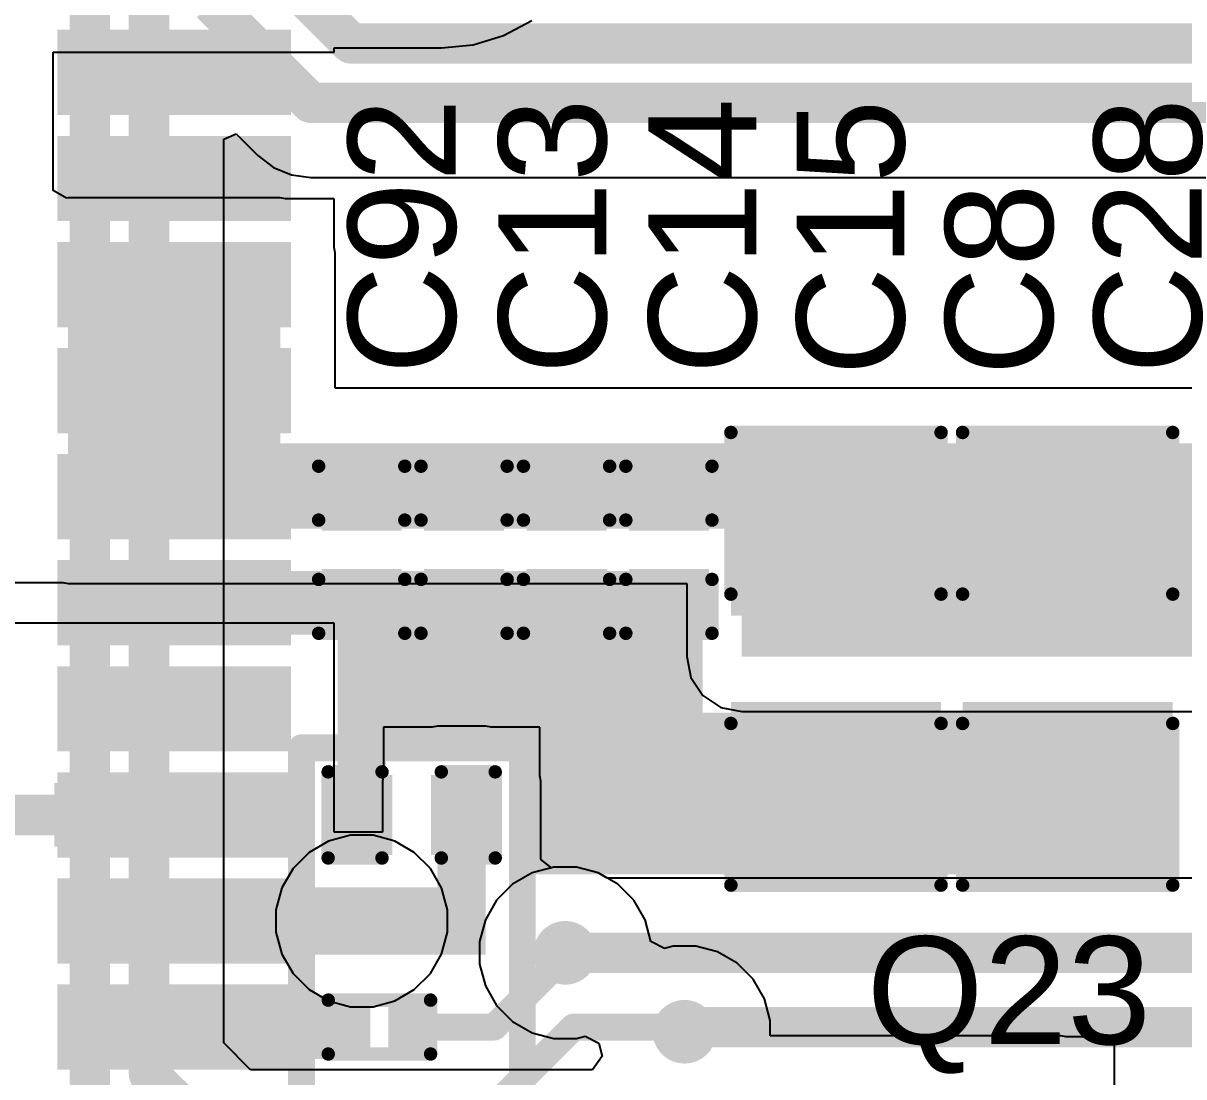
# Model space of a CAD drawing. Header units: millimetres. Extents: x -3 to 5437, y -3 to 5435.
# Drawn here: x 71.95 to 82.89, y 87.27 to 97.2 of the extents above; entities that cross this region are included whole.
import ezdxf

# ---------------------------------------------------------------- set-up
doc = ezdxf.new("R2010")
doc.units = ezdxf.units.MM
for name, color, linetype in [('BottomLayer', 5, 'Continuous'), ('TopLayer', 1, 'Continuous'), ('TopOverlay', 2, 'Continuous'), ('TopPaste', 8, 'Continuous'), ('TopSolder', 216, 'Continuous'), ('ViaHoleLayer', 16, 'Continuous')]:
    doc.layers.add(name, color=color, linetype=linetype)
doc.styles.add('Arial', font='', dxfattribs={"height": 0.2})
doc.styles.get('Arial').set_extended_font_data('Arial')

# ---------------------------------------------------------------- blocks, each defined once
blk = doc.blocks.new('C___1206_53')
at = {"layer": 'TopLayer'}
for points in [[(-2.032, 0.889), (-0.508, 0.889), (-0.508, -0.889), (-2.032, -0.889)], [(0.508, 0.889), (2.032, 0.889), (2.032, -0.889), (0.508, -0.889)]]:
    blk.add_hatch(color=1, dxfattribs=at).paths.add_polyline_path(points)
at = {"layer": 'TopPaste'}
for points in [[(-2.032, 0.889), (-0.508, 0.889), (-0.508, -0.889), (-2.032, -0.889)], [(0.508, 0.889), (2.032, 0.889), (2.032, -0.889), (0.508, -0.889)]]:
    blk.add_hatch(color=8, dxfattribs=at).paths.add_polyline_path(points)
at = {"layer": 'TopSolder'}
for points in [[(-2.1336, 0.9906), (-0.4064, 0.9906), (-0.4064, -0.9906), (-2.1336, -0.9906)], [(0.4064, 0.9906), (2.1336, 0.9906), (2.1336, -0.9906), (0.4064, -0.9906)]]:
    blk.add_hatch(color=216, dxfattribs=at).paths.add_polyline_path(points)
at = {"layer": 'TopOverlay', "const_width": 0.127}
for points in [[(-2.1336, 0.9906), (-2.1336, -0.9906)], [(-2.1336, 0.9906), (-0.6096, 0.9906)], [(0.6096, 0.9906), (2.1336, 0.9906)], [(2.1336, 0.9906), (2.1336, -0.9906)], [(-2.1336, -0.9906), (-0.6096, -0.9906)], [(0.6096, -0.9906), (2.1336, -0.9906)]]:
    blk.add_lwpolyline(points, dxfattribs=at)
at = {"layer": 'TopOverlay', "const_width": 0.0635}
for points in [[(-2.16535, 0.9906, 1), (-2.10185, 0.9906, 1)], [(-2.16535, 0.9906, 1), (-2.10185, 0.9906, 1)], [(-0.64135, 0.9906, 1), (-0.57785, 0.9906, 1)], [(0.57785, 0.9906, 1), (0.64135, 0.9906, 1)], [(2.10185, 0.9906, 1), (2.16535, 0.9906, 1)], [(2.10185, 0.9906, 1), (2.16535, 0.9906, 1)], [(-2.16535, -0.9906, 1), (-2.10185, -0.9906, 1)], [(-2.16535, -0.9906, 1), (-2.10185, -0.9906, 1)], [(-0.64135, -0.9906, 1), (-0.57785, -0.9906, 1)], [(0.57785, -0.9906, 1), (0.64135, -0.9906, 1)], [(2.10185, -0.9906, 1), (2.16535, -0.9906, 1)], [(2.10185, -0.9906, 1), (2.16535, -0.9906, 1)]]:
    blk.add_lwpolyline(points, format="xyb", close=True, dxfattribs=at)
blk = doc.blocks.new('C___1206_54')
at = {"layer": 'TopLayer'}
for points in [[(-2.032, 0.889), (-0.508, 0.889), (-0.508, -0.889), (-2.032, -0.889)], [(0.508, 0.889), (2.032, 0.889), (2.032, -0.889), (0.508, -0.889)]]:
    blk.add_hatch(color=1, dxfattribs=at).paths.add_polyline_path(points)
at = {"layer": 'TopPaste'}
for points in [[(-2.032, 0.889), (-0.508, 0.889), (-0.508, -0.889), (-2.032, -0.889)], [(0.508, 0.889), (2.032, 0.889), (2.032, -0.889), (0.508, -0.889)]]:
    blk.add_hatch(color=8, dxfattribs=at).paths.add_polyline_path(points)
at = {"layer": 'TopSolder'}
for points in [[(-2.1336, 0.9906), (-0.4064, 0.9906), (-0.4064, -0.9906), (-2.1336, -0.9906)], [(0.4064, 0.9906), (2.1336, 0.9906), (2.1336, -0.9906), (0.4064, -0.9906)]]:
    blk.add_hatch(color=216, dxfattribs=at).paths.add_polyline_path(points)
at = {"layer": 'TopOverlay', "const_width": 0.127}
for points in [[(-2.1336, 0.9906), (-2.1336, -0.9906)], [(-2.1336, 0.9906), (-0.6096, 0.9906)], [(0.6096, 0.9906), (2.1336, 0.9906)], [(2.1336, 0.9906), (2.1336, -0.9906)], [(-2.1336, -0.9906), (-0.6096, -0.9906)], [(0.6096, -0.9906), (2.1336, -0.9906)]]:
    blk.add_lwpolyline(points, dxfattribs=at)
at = {"layer": 'TopOverlay', "const_width": 0.0635}
for points in [[(-2.16535, 0.9906, 1), (-2.10185, 0.9906, 1)], [(-2.16535, 0.9906, 1), (-2.10185, 0.9906, 1)], [(-0.64135, 0.9906, 1), (-0.57785, 0.9906, 1)], [(0.57785, 0.9906, 1), (0.64135, 0.9906, 1)], [(2.10185, 0.9906, 1), (2.16535, 0.9906, 1)], [(2.10185, 0.9906, 1), (2.16535, 0.9906, 1)], [(-2.16535, -0.9906, 1), (-2.10185, -0.9906, 1)], [(-2.16535, -0.9906, 1), (-2.10185, -0.9906, 1)], [(-0.64135, -0.9906, 1), (-0.57785, -0.9906, 1)], [(0.57785, -0.9906, 1), (0.64135, -0.9906, 1)], [(2.10185, -0.9906, 1), (2.16535, -0.9906, 1)], [(2.10185, -0.9906, 1), (2.16535, -0.9906, 1)]]:
    blk.add_lwpolyline(points, format="xyb", close=True, dxfattribs=at)
blk = doc.blocks.new('A7672E__FASE__63')
at = {"layer": 'TopLayer'}
for points in [[(1.3, 11), (0.7, 11), (0.7, 13), (1.3, 13)], [(2.3, 11), (1.7, 11), (1.7, 13), (2.3, 13)], [(3.3, 11), (2.7, 11), (2.7, 13), (3.3, 13)], [(4.3, 11), (3.7, 11), (3.7, 13), (4.3, 13)], [(5.3, 11), (4.7, 11), (4.7, 13), (5.3, 13)], [(6.3, 11), (5.7, 11), (5.7, 13), (6.3, 13)], [(7.3, 11), (6.7, 11), (6.7, 13), (7.3, 13)], [(8.3, 11), (7.7, 11), (7.7, 13), (8.3, 13)], [(9.3, 11), (8.7, 11), (8.7, 13), (9.3, 13)], [(10.3, 11), (9.7, 11), (9.7, 13), (10.3, 13)]]:
    blk.add_hatch(color=1, dxfattribs=at).paths.add_polyline_path(points)
at = {"layer": 'TopPaste'}
for points in [[(1.3, 11), (0.7, 11), (0.7, 13), (1.3, 13)], [(2.3, 11), (1.7, 11), (1.7, 13), (2.3, 13)], [(3.3, 11), (2.7, 11), (2.7, 13), (3.3, 13)], [(4.3, 11), (3.7, 11), (3.7, 13), (4.3, 13)], [(5.3, 11), (4.7, 11), (4.7, 13), (5.3, 13)], [(6.3, 11), (5.7, 11), (5.7, 13), (6.3, 13)], [(7.3, 11), (6.7, 11), (6.7, 13), (7.3, 13)], [(8.3, 11), (7.7, 11), (7.7, 13), (8.3, 13)], [(9.3, 11), (8.7, 11), (8.7, 13), (9.3, 13)], [(10.3, 11), (9.7, 11), (9.7, 13), (10.3, 13)]]:
    blk.add_hatch(color=8, dxfattribs=at).paths.add_polyline_path(points)
at = {"layer": 'TopSolder'}
for points in [[(1.402, 10.898), (0.598, 10.898), (0.598, 13.102), (1.402, 13.102)], [(2.402, 10.898), (1.598, 10.898), (1.598, 13.102), (2.402, 13.102)], [(3.402, 10.898), (2.598, 10.898), (2.598, 13.102), (3.402, 13.102)], [(4.402, 10.898), (3.598, 10.898), (3.598, 13.102), (4.402, 13.102)], [(5.402, 10.898), (4.598, 10.898), (4.598, 13.102), (5.402, 13.102)], [(6.402, 10.898), (5.598, 10.898), (5.598, 13.102), (6.402, 13.102)], [(7.402, 10.898), (6.598, 10.898), (6.598, 13.102), (7.402, 13.102)], [(8.402, 10.898), (7.598, 10.898), (7.598, 13.102), (8.402, 13.102)], [(9.402, 10.898), (8.598, 10.898), (8.598, 13.102), (9.402, 13.102)], [(10.402, 10.898), (9.598, 10.898), (9.598, 13.102), (10.402, 13.102)]]:
    blk.add_hatch(color=216, dxfattribs=at).paths.add_polyline_path(points)
blk = doc.blocks.new('C___0402_93')
at = {"layer": 'TopLayer'}
for points in [[(-0.699, -0.318), (-0.699, 0.318), (-0.241, 0.318), (-0.241, -0.318)], [(0.241, -0.318), (0.241, 0.318), (0.699, 0.318), (0.699, -0.318)]]:
    blk.add_hatch(color=1, dxfattribs=at).paths.add_polyline_path(points)
at = {"layer": 'TopPaste'}
for points in [[(-0.699, -0.318), (-0.699, 0.318), (-0.241, 0.318), (-0.241, -0.318)], [(0.241, -0.318), (0.241, 0.318), (0.699, 0.318), (0.699, -0.318)]]:
    blk.add_hatch(color=8, dxfattribs=at).paths.add_polyline_path(points)
at = {"layer": 'TopSolder'}
for points in [[(-0.758, -0.377), (-0.758, 0.377), (-0.181, 0.377), (-0.181, -0.377)], [(0.181, -0.377), (0.181, 0.377), (0.758, 0.377), (0.758, -0.377)]]:
    blk.add_hatch(color=216, dxfattribs=at).paths.add_polyline_path(points)
at = {"layer": 'TopOverlay', "const_width": 0.127}
for points in [[(-0.787, 0.406), (-0.787, -0.406)], [(-0.787, 0.406), (-0.279, 0.406)], [(0.279, 0.406), (0.787, 0.406)], [(0.787, 0.406), (0.787, -0.406)], [(-0.787, -0.406), (-0.279, -0.406)], [(0.279, -0.406), (0.787, -0.406)]]:
    blk.add_lwpolyline(points, dxfattribs=at)
at = {"layer": 'TopOverlay', "const_width": 0.0635}
for points in [[(-0.819, 0.406, 1), (-0.756, 0.406, 1)], [(-0.819, 0.406, 1), (-0.756, 0.406, 1)], [(-0.311, 0.406, 1), (-0.248, 0.406, 1)], [(0.248, 0.406, 1), (0.311, 0.406, 1)], [(0.756, 0.406, 1), (0.819, 0.406, 1)], [(0.756, 0.406, 1), (0.819, 0.406, 1)], [(-0.819, -0.406, 1), (-0.756, -0.406, 1)], [(-0.819, -0.406, 1), (-0.756, -0.406, 1)], [(-0.311, -0.406, 1), (-0.248, -0.406, 1)], [(0.248, -0.406, 1), (0.311, -0.406, 1)], [(0.756, -0.406, 1), (0.819, -0.406, 1)], [(0.756, -0.406, 1), (0.819, -0.406, 1)]]:
    blk.add_lwpolyline(points, format="xyb", close=True, dxfattribs=at)
blk = doc.blocks.new('C___0402_94')
at = {"layer": 'TopLayer'}
for points in [[(-0.699, -0.318), (-0.699, 0.318), (-0.241, 0.318), (-0.241, -0.318)], [(0.241, -0.318), (0.241, 0.318), (0.699, 0.318), (0.699, -0.318)]]:
    blk.add_hatch(color=1, dxfattribs=at).paths.add_polyline_path(points)
at = {"layer": 'TopPaste'}
for points in [[(-0.699, -0.318), (-0.699, 0.318), (-0.241, 0.318), (-0.241, -0.318)], [(0.241, -0.318), (0.241, 0.318), (0.699, 0.318), (0.699, -0.318)]]:
    blk.add_hatch(color=8, dxfattribs=at).paths.add_polyline_path(points)
at = {"layer": 'TopSolder'}
for points in [[(-0.758, -0.377), (-0.758, 0.377), (-0.181, 0.377), (-0.181, -0.377)], [(0.181, -0.377), (0.181, 0.377), (0.758, 0.377), (0.758, -0.377)]]:
    blk.add_hatch(color=216, dxfattribs=at).paths.add_polyline_path(points)
at = {"layer": 'TopOverlay', "const_width": 0.127}
for points in [[(-0.787, 0.406), (-0.787, -0.406)], [(-0.787, 0.406), (-0.279, 0.406)], [(0.279, 0.406), (0.787, 0.406)], [(0.787, 0.406), (0.787, -0.406)], [(-0.787, -0.406), (-0.279, -0.406)], [(0.279, -0.406), (0.787, -0.406)]]:
    blk.add_lwpolyline(points, dxfattribs=at)
at = {"layer": 'TopOverlay', "const_width": 0.0635}
for points in [[(-0.819, 0.406, 1), (-0.756, 0.406, 1)], [(-0.819, 0.406, 1), (-0.756, 0.406, 1)], [(-0.311, 0.406, 1), (-0.248, 0.406, 1)], [(0.248, 0.406, 1), (0.311, 0.406, 1)], [(0.756, 0.406, 1), (0.819, 0.406, 1)], [(0.756, 0.406, 1), (0.819, 0.406, 1)], [(-0.819, -0.406, 1), (-0.756, -0.406, 1)], [(-0.819, -0.406, 1), (-0.756, -0.406, 1)], [(-0.311, -0.406, 1), (-0.248, -0.406, 1)], [(0.248, -0.406, 1), (0.311, -0.406, 1)], [(0.756, -0.406, 1), (0.819, -0.406, 1)], [(0.756, -0.406, 1), (0.819, -0.406, 1)]]:
    blk.add_lwpolyline(points, format="xyb", close=True, dxfattribs=at)
blk = doc.blocks.new('C___0402_95')
at = {"layer": 'TopLayer'}
for points in [[(-0.699, -0.318), (-0.699, 0.318), (-0.241, 0.318), (-0.241, -0.318)], [(0.241, -0.318), (0.241, 0.318), (0.699, 0.318), (0.699, -0.318)]]:
    blk.add_hatch(color=1, dxfattribs=at).paths.add_polyline_path(points)
at = {"layer": 'TopPaste'}
for points in [[(-0.699, -0.318), (-0.699, 0.318), (-0.241, 0.318), (-0.241, -0.318)], [(0.241, -0.318), (0.241, 0.318), (0.699, 0.318), (0.699, -0.318)]]:
    blk.add_hatch(color=8, dxfattribs=at).paths.add_polyline_path(points)
at = {"layer": 'TopSolder'}
for points in [[(-0.758, -0.377), (-0.758, 0.377), (-0.181, 0.377), (-0.181, -0.377)], [(0.181, -0.377), (0.181, 0.377), (0.758, 0.377), (0.758, -0.377)]]:
    blk.add_hatch(color=216, dxfattribs=at).paths.add_polyline_path(points)
at = {"layer": 'TopOverlay', "const_width": 0.127}
for points in [[(-0.787, 0.406), (-0.787, -0.406)], [(-0.787, 0.406), (-0.279, 0.406)], [(0.279, 0.406), (0.787, 0.406)], [(0.787, 0.406), (0.787, -0.406)], [(-0.787, -0.406), (-0.279, -0.406)], [(0.279, -0.406), (0.787, -0.406)]]:
    blk.add_lwpolyline(points, dxfattribs=at)
at = {"layer": 'TopOverlay', "const_width": 0.0635}
for points in [[(-0.819, 0.406, 1), (-0.756, 0.406, 1)], [(-0.819, 0.406, 1), (-0.756, 0.406, 1)], [(-0.311, 0.406, 1), (-0.248, 0.406, 1)], [(0.248, 0.406, 1), (0.311, 0.406, 1)], [(0.756, 0.406, 1), (0.819, 0.406, 1)], [(0.756, 0.406, 1), (0.819, 0.406, 1)], [(-0.819, -0.406, 1), (-0.756, -0.406, 1)], [(-0.819, -0.406, 1), (-0.756, -0.406, 1)], [(-0.311, -0.406, 1), (-0.248, -0.406, 1)], [(0.248, -0.406, 1), (0.311, -0.406, 1)], [(0.756, -0.406, 1), (0.819, -0.406, 1)], [(0.756, -0.406, 1), (0.819, -0.406, 1)]]:
    blk.add_lwpolyline(points, format="xyb", close=True, dxfattribs=at)
blk = doc.blocks.new('R___0201_171')
at = {"layer": 'TopLayer'}
for points in [[(-0.41, 0.185), (-0.14, 0.185), (-0.14, -0.185), (-0.41, -0.185)], [(0.14, 0.185), (0.41, 0.185), (0.41, -0.185), (0.14, -0.185)]]:
    blk.add_hatch(color=1, dxfattribs=at).paths.add_polyline_path(points)
at = {"layer": 'TopPaste'}
for points in [[(-0.41, 0.185), (-0.14, 0.185), (-0.14, -0.185), (-0.41, -0.185)], [(0.14, 0.185), (0.41, 0.185), (0.41, -0.185), (0.14, -0.185)]]:
    blk.add_hatch(color=8, dxfattribs=at).paths.add_polyline_path(points)
at = {"layer": 'TopSolder'}
for points in [[(-0.465, 0.24), (-0.085, 0.24), (-0.085, -0.24), (-0.465, -0.24)], [(0.085, 0.24), (0.465, 0.24), (0.465, -0.24), (0.085, -0.24)]]:
    blk.add_hatch(color=216, dxfattribs=at).paths.add_polyline_path(points)
at = {"layer": 'TopOverlay', "const_width": 0.127}
for points in [[(-0.483, 0.254), (0.483, 0.254)], [(-0.483, -0.254), (-0.483, 0.254)], [(0.483, -0.254), (0.483, 0.254)], [(-0.483, -0.254), (0.483, -0.254)]]:
    blk.add_lwpolyline(points, dxfattribs=at)
at = {"layer": 'TopOverlay', "const_width": 0.0635}
for points in [[(-0.514, 0.254, 1), (-0.451, 0.254, 1)], [(-0.514, 0.254, 1), (-0.451, 0.254, 1)], [(0.451, 0.254, 1), (0.514, 0.254, 1)], [(0.451, 0.254, 1), (0.514, 0.254, 1)], [(-0.514, -0.254, 1), (-0.451, -0.254, 1)], [(-0.514, -0.254, 1), (-0.451, -0.254, 1)], [(0.451, -0.254, 1), (0.514, -0.254, 1)], [(0.451, -0.254, 1), (0.514, -0.254, 1)]]:
    blk.add_lwpolyline(points, format="xyb", close=True, dxfattribs=at)
blk = doc.blocks.new('C___0402_211')
at = {"layer": 'TopLayer'}
for points in [[(-0.699, -0.318), (-0.699, 0.318), (-0.241, 0.318), (-0.241, -0.318)], [(0.241, -0.318), (0.241, 0.318), (0.699, 0.318), (0.699, -0.318)]]:
    blk.add_hatch(color=1, dxfattribs=at).paths.add_polyline_path(points)
at = {"layer": 'TopPaste'}
for points in [[(-0.699, -0.318), (-0.699, 0.318), (-0.241, 0.318), (-0.241, -0.318)], [(0.241, -0.318), (0.241, 0.318), (0.699, 0.318), (0.699, -0.318)]]:
    blk.add_hatch(color=8, dxfattribs=at).paths.add_polyline_path(points)
at = {"layer": 'TopSolder'}
for points in [[(-0.758, -0.377), (-0.758, 0.377), (-0.181, 0.377), (-0.181, -0.377)], [(0.181, -0.377), (0.181, 0.377), (0.758, 0.377), (0.758, -0.377)]]:
    blk.add_hatch(color=216, dxfattribs=at).paths.add_polyline_path(points)
at = {"layer": 'TopOverlay', "const_width": 0.127}
for points in [[(-0.787, 0.406), (-0.787, -0.406)], [(-0.279, 0.406), (-0.787, 0.406)], [(0.787, 0.406), (0.279, 0.406)], [(0.787, 0.406), (0.787, -0.406)], [(-0.279, -0.406), (-0.787, -0.406)], [(0.787, -0.406), (0.279, -0.406)]]:
    blk.add_lwpolyline(points, dxfattribs=at)
at = {"layer": 'TopOverlay', "const_width": 0.0635}
for points in [[(-0.819, 0.406, 1), (-0.756, 0.406, 1)], [(-0.819, 0.406, 1), (-0.756, 0.406, 1)], [(-0.311, 0.406, 1), (-0.248, 0.406, 1)], [(0.248, 0.406, 1), (0.311, 0.406, 1)], [(0.756, 0.406, 1), (0.819, 0.406, 1)], [(0.756, 0.406, 1), (0.819, 0.406, 1)], [(-0.819, -0.406, 1), (-0.756, -0.406, 1)], [(-0.819, -0.406, 1), (-0.756, -0.406, 1)], [(-0.311, -0.406, 1), (-0.248, -0.406, 1)], [(0.248, -0.406, 1), (0.311, -0.406, 1)], [(0.756, -0.406, 1), (0.819, -0.406, 1)], [(0.756, -0.406, 1), (0.819, -0.406, 1)]]:
    blk.add_lwpolyline(points, format="xyb", close=True, dxfattribs=at)
blk = doc.blocks.new('C___0402_212')
at = {"layer": 'TopLayer'}
for points in [[(-0.699, -0.318), (-0.699, 0.318), (-0.241, 0.318), (-0.241, -0.318)], [(0.241, -0.318), (0.241, 0.318), (0.699, 0.318), (0.699, -0.318)]]:
    blk.add_hatch(color=1, dxfattribs=at).paths.add_polyline_path(points)
at = {"layer": 'TopPaste'}
for points in [[(-0.699, -0.318), (-0.699, 0.318), (-0.241, 0.318), (-0.241, -0.318)], [(0.241, -0.318), (0.241, 0.318), (0.699, 0.318), (0.699, -0.318)]]:
    blk.add_hatch(color=8, dxfattribs=at).paths.add_polyline_path(points)
at = {"layer": 'TopSolder'}
for points in [[(-0.758, -0.377), (-0.758, 0.377), (-0.181, 0.377), (-0.181, -0.377)], [(0.181, -0.377), (0.181, 0.377), (0.758, 0.377), (0.758, -0.377)]]:
    blk.add_hatch(color=216, dxfattribs=at).paths.add_polyline_path(points)
at = {"layer": 'TopOverlay', "const_width": 0.127}
for points in [[(-0.787, 0.406), (-0.787, -0.406)], [(-0.787, 0.406), (-0.279, 0.406)], [(0.279, 0.406), (0.787, 0.406)], [(0.787, 0.406), (0.787, -0.406)], [(-0.787, -0.406), (-0.279, -0.406)], [(0.279, -0.406), (0.787, -0.406)]]:
    blk.add_lwpolyline(points, dxfattribs=at)
at = {"layer": 'TopOverlay', "const_width": 0.0635}
for points in [[(-0.819, 0.406, 1), (-0.756, 0.406, 1)], [(-0.819, 0.406, 1), (-0.756, 0.406, 1)], [(-0.311, 0.406, 1), (-0.248, 0.406, 1)], [(0.248, 0.406, 1), (0.311, 0.406, 1)], [(0.756, 0.406, 1), (0.819, 0.406, 1)], [(0.756, 0.406, 1), (0.819, 0.406, 1)], [(-0.819, -0.406, 1), (-0.756, -0.406, 1)], [(-0.819, -0.406, 1), (-0.756, -0.406, 1)], [(-0.311, -0.406, 1), (-0.248, -0.406, 1)], [(0.248, -0.406, 1), (0.311, -0.406, 1)], [(0.756, -0.406, 1), (0.819, -0.406, 1)], [(0.756, -0.406, 1), (0.819, -0.406, 1)]]:
    blk.add_lwpolyline(points, format="xyb", close=True, dxfattribs=at)

msp = doc.modelspace()

# ---------------------------------------------------------------- hatches: boundary and pattern name
at = {"layer": 'BottomLayer'}
h = msp.add_hatch(color=5, dxfattribs=at)
edge = h.paths.add_edge_path()
edge.add_arc((75.446, 91.192), 0.3, 0, 360)
h = msp.add_hatch(color=5, dxfattribs=at)
edge = h.paths.add_edge_path()
edge.add_arc((76.119, 91.192), 0.3, 0, 360)
h = msp.add_hatch(color=5, dxfattribs=at)
edge = h.paths.add_edge_path()
edge.add_arc((76.779, 91.192), 0.3, 0, 360)
h = msp.add_hatch(color=5, dxfattribs=at)
edge = h.paths.add_edge_path()
edge.add_arc((75.446, 90.669), 0.3, 0, 360)
h = msp.add_hatch(color=5, dxfattribs=at)
edge = h.paths.add_edge_path()
edge.add_arc((76.119, 90.669), 0.3, 0, 360)
h = msp.add_hatch(color=5, dxfattribs=at)
edge = h.paths.add_edge_path()
edge.add_arc((76.779, 90.669), 0.3, 0, 360)
h = msp.add_hatch(color=5, dxfattribs=at)
edge = h.paths.add_edge_path()
edge.add_arc((75.141, 88.74), 0.3, 0, 360)
h = msp.add_hatch(color=5, dxfattribs=at)
edge = h.paths.add_edge_path()
edge.add_arc((77.06, 88.44), 0.3, 0, 360)
h = msp.add_hatch(color=5, dxfattribs=at)
edge = h.paths.add_edge_path()
edge.add_arc((78.184, 87.696), 0.3, 0, 360)
at = {"layer": 'TopLayer'}
for points in [[(72.373, 92.44), (74.373, 92.44), (74.373, 95.04), (72.373, 95.04)], [(72.373, 92.44), (83.962, 92.44), (83.962, 93.244), (72.373, 93.244)], [(78.723, 91.233), (84.788, 91.233), (84.788, 93.244), (78.723, 93.244)], [(72.373, 91.44), (78.354, 91.44), (78.354, 92.04), (72.373, 92.04)], [(76.769, 89.18), (78.354, 89.18), (78.354, 92.04), (76.769, 92.04)], [(74.914, 89.423), (75.371, 89.423), (75.371, 91.86), (74.914, 91.86)], [(74.914, 90.34), (77.072, 90.34), (77.072, 91.593), (74.914, 91.593)], [(76.769, 89.18), (82.685, 89.18), (82.685, 90.704), (76.769, 90.704)], [(75.854, 88.423), (76.311, 88.423), (76.311, 90.058), (75.854, 90.058)], [(72.244, 90.04), (72.244, 89.44), (73.373, 89.44), (73.373, 90.04)], [(72.373, 88.423), (76.311, 88.423), (76.311, 89.058), (72.373, 89.058)], [(72.373, 87.44), (75.168, 87.44), (75.168, 88.04), (72.373, 88.04)]]:
    msp.add_hatch(color=1, dxfattribs=at).paths.add_polyline_path(points)
h = msp.add_hatch(color=1, dxfattribs=at)
edge = h.paths.add_edge_path()
edge.add_arc((75.446, 91.192), 0.3, 0, 360)
h = msp.add_hatch(color=1, dxfattribs=at)
edge = h.paths.add_edge_path()
edge.add_arc((76.119, 91.192), 0.3, 0, 360)
h = msp.add_hatch(color=1, dxfattribs=at)
edge = h.paths.add_edge_path()
edge.add_arc((76.779, 91.192), 0.3, 0, 360)
h = msp.add_hatch(color=1, dxfattribs=at)
edge = h.paths.add_edge_path()
edge.add_arc((75.446, 90.669), 0.3, 0, 360)
h = msp.add_hatch(color=1, dxfattribs=at)
edge = h.paths.add_edge_path()
edge.add_arc((76.119, 90.669), 0.3, 0, 360)
h = msp.add_hatch(color=1, dxfattribs=at)
edge = h.paths.add_edge_path()
edge.add_arc((76.779, 90.669), 0.3, 0, 360)
h = msp.add_hatch(color=1, dxfattribs=at)
edge = h.paths.add_edge_path()
edge.add_arc((75.141, 88.74), 0.3, 0, 360)
h = msp.add_hatch(color=1, dxfattribs=at)
edge = h.paths.add_edge_path()
edge.add_arc((77.06, 88.44), 0.3, 0, 360)
h = msp.add_hatch(color=1, dxfattribs=at)
edge = h.paths.add_edge_path()
edge.add_arc((78.184, 87.696), 0.3, 0, 360)
at = {"layer": 'ViaHoleLayer'}
h = msp.add_hatch(color=16, dxfattribs=at)
edge = h.paths.add_edge_path()
edge.add_arc((75.446, 91.192), 0.15, 0, 360)
h = msp.add_hatch(color=16, dxfattribs=at)
edge = h.paths.add_edge_path()
edge.add_arc((76.119, 91.192), 0.15, 0, 360)
h = msp.add_hatch(color=16, dxfattribs=at)
edge = h.paths.add_edge_path()
edge.add_arc((76.779, 91.192), 0.15, 0, 360)
h = msp.add_hatch(color=16, dxfattribs=at)
edge = h.paths.add_edge_path()
edge.add_arc((75.446, 90.669), 0.15, 0, 360)
h = msp.add_hatch(color=16, dxfattribs=at)
edge = h.paths.add_edge_path()
edge.add_arc((76.119, 90.669), 0.15, 0, 360)
h = msp.add_hatch(color=16, dxfattribs=at)
edge = h.paths.add_edge_path()
edge.add_arc((76.779, 90.669), 0.15, 0, 360)
h = msp.add_hatch(color=16, dxfattribs=at)
edge = h.paths.add_edge_path()
edge.add_arc((75.141, 88.74), 0.15, 0, 360)
h = msp.add_hatch(color=16, dxfattribs=at)
edge = h.paths.add_edge_path()
edge.add_arc((77.06, 88.44), 0.15, 0, 360)
h = msp.add_hatch(color=16, dxfattribs=at)
edge = h.paths.add_edge_path()
edge.add_arc((78.184, 87.696), 0.15, 0, 360)

# ---------------------------------------------------------------- linework, layer by layer
at = {"layer": 'BottomLayer'}
for p, q in [((73.841, 96.112), (73.958, 96.161)), ((73.841, 87.59), (73.841, 96.112)), ((73.958, 96.161), (74.163, 95.956)), ((74.163, 95.956), (74.309, 95.844)), ((74.309, 95.844), (74.479, 95.774)), ((74.479, 95.774), (74.661, 95.75)), ((74.661, 95.75), (86.416, 95.75)), ((75.035, 89.548), (74.829, 89.493)), ((75.248, 89.548), (75.035, 89.548)), ((75.453, 89.493), (75.248, 89.548)), ((74.645, 89.387), (74.495, 89.236)), ((74.829, 89.493), (74.645, 89.387)), ((75.637, 89.387), (75.453, 89.493)), ((75.788, 89.236), (75.637, 89.387)), ((74.495, 89.236), (74.388, 89.052)), ((75.894, 89.052), (75.788, 89.236)), ((76.748, 89.193), (76.563, 89.087)), ((76.953, 89.248), (76.748, 89.193)), ((77.166, 89.248), (76.953, 89.248)), ((77.371, 89.193), (77.166, 89.248)), ((77.455, 89.145), (77.371, 89.193)), ((76.563, 89.087), (76.413, 88.936)), ((83.334, 89.145), (77.455, 89.145)), ((74.388, 89.052), (74.333, 88.846)), ((75.949, 88.846), (75.894, 89.052)), ((74.333, 88.846), (74.333, 88.634)), ((75.949, 88.634), (75.949, 88.846)), ((76.413, 88.936), (76.307, 88.752)), ((76.307, 88.752), (76.252, 88.546)), ((74.333, 88.634), (74.388, 88.428)), ((75.894, 88.428), (75.949, 88.634)), ((76.252, 88.546), (76.252, 88.334)), ((74.388, 88.428), (74.495, 88.244)), ((75.788, 88.244), (75.894, 88.428)), ((76.252, 88.334), (76.307, 88.128)), ((74.495, 88.244), (74.645, 88.094)), ((75.637, 88.094), (75.788, 88.244)), ((74.645, 88.094), (74.829, 87.987)), ((75.453, 87.987), (75.637, 88.094)), ((76.307, 88.128), (76.413, 87.944)), ((74.829, 87.987), (75.035, 87.932)), ((75.248, 87.932), (75.453, 87.987)), ((75.035, 87.932), (75.248, 87.932)), ((76.413, 87.944), (76.563, 87.794)), ((76.563, 87.794), (76.748, 87.687)), ((76.748, 87.687), (76.953, 87.632)), ((77.166, 87.632), (77.249, 87.654)), ((77.249, 87.654), (77.376, 87.589)), ((74.092, 87.338), (73.841, 87.59)), ((76.953, 87.632), (77.166, 87.632)), ((77.376, 87.589), (77.409, 87.465)), ((77.409, 87.465), (77.318, 87.338)), ((77.318, 87.338), (74.092, 87.338))]:
    msp.add_line(p, q, dxfattribs=at)
at = {"layer": 'BottomLayer', "const_width": 0.381}
for points in [[(73.136, 87.298), (73.136, 110.361)], [(72.577, 86.941), (72.577, 104.343)], [(74.32, 97.733), (75.04, 97.013)], [(73.721, 97.394), (74.661, 96.454)], [(75.04, 97.013), (85.266, 97.013)], [(74.661, 96.454), (88.324, 96.454)], [(77.06, 88.44), (86.391, 88.44)], [(78.184, 87.696), (78.226, 87.737)], [(78.226, 87.737), (78.38, 87.737)], [(78.38, 87.737), (78.383, 87.74)], [(78.383, 87.74), (86.494, 87.74)], [(73.136, 87.298), (73.801, 86.634)]]:
    msp.add_lwpolyline(points, dxfattribs=at)
at = {"layer": 'BottomLayer', "const_width": 0.191}
for points in [[(74.945, 97.013, 1), (75.135, 97.013, 1)], [(74.945, 97.013, 1), (75.135, 97.013, 1)], [(74.566, 96.454, 1), (74.756, 96.454, 1)], [(74.566, 96.454, 1), (74.756, 96.454, 1)], [(76.964, 88.44, 1), (77.155, 88.44, 1)], [(78.088, 87.696, 1), (78.279, 87.696, 1)], [(78.13, 87.737, 1), (78.321, 87.737, 1)], [(78.13, 87.737, 1), (78.321, 87.737, 1)], [(78.285, 87.737, 1), (78.476, 87.737, 1)], [(78.285, 87.737, 1), (78.476, 87.737, 1)], [(78.288, 87.74, 1), (78.478, 87.74, 1)], [(78.288, 87.74, 1), (78.478, 87.74, 1)], [(73.041, 87.298, 1), (73.231, 87.298, 1)], [(73.041, 87.298, 1), (73.231, 87.298, 1)]]:
    msp.add_lwpolyline(points, format="xyb", close=True, dxfattribs=at)
at = {"layer": 'TopLayer'}
for p, q in [((76.479, 97.087), (76.744, 97.229)), ((76.191, 97), (76.479, 97.087)), ((74.881, 96.932), (74.881, 96.971)), ((74.881, 96.971), (75.892, 96.971)), ((75.892, 96.971), (76.191, 97)), ((75.892, 96.971), (75.892, 96.971)), ((72.231, 95.628), (72.231, 96.932)), ((72.231, 96.932), (74.881, 96.932)), ((72.358, 95.555), (72.231, 95.628)), ((72.373, 95.558), (72.358, 95.555)), ((74.373, 95.558), (72.373, 95.558)), ((74.423, 95.548), (74.373, 95.558)), ((74.881, 95.548), (74.423, 95.548)), ((74.881, 95.09), (74.881, 95.548)), ((74.891, 95.04), (74.881, 95.09)), ((74.891, 93.762), (74.891, 95.04)), ((83.245, 93.762), (74.891, 93.762)), ((71.865, 91.932), (72.323, 91.932)), ((72.323, 91.932), (72.373, 91.922)), ((72.373, 91.922), (78.205, 91.922)), ((78.205, 91.922), (78.205, 91.233)), ((74.881, 91.548), (71.865, 91.548)), ((74.881, 89.932), (74.881, 91.548)), ((78.205, 91.233), (78.244, 91.035)), ((78.244, 91.035), (78.357, 90.867)), ((78.357, 90.867), (78.525, 90.754)), ((78.525, 90.754), (78.723, 90.715)), ((78.723, 90.715), (83.062, 90.715)), ((75.804, 90.566), (75.346, 90.566)), ((75.346, 90.566), (75.346, 90.108)), ((75.854, 90.576), (75.804, 90.566)), ((76.311, 90.576), (75.854, 90.576)), ((76.361, 90.566), (76.311, 90.576)), ((76.819, 90.566), (76.361, 90.566)), ((76.819, 90.108), (76.819, 90.566)), ((75.346, 90.108), (75.336, 90.058)), ((75.336, 90.058), (75.336, 89.576)), ((76.829, 90.058), (76.819, 90.108)), ((76.829, 89.319), (76.829, 90.058)), ((74.881, 89.576), (74.881, 89.932)), ((75.336, 89.576), (74.881, 89.576)), ((76.93, 89.242), (76.829, 89.319)), ((76.953, 89.248), (76.93, 89.242)), ((77.166, 89.248), (76.953, 89.248)), ((77.371, 89.193), (77.166, 89.248)), ((77.556, 89.087), (77.371, 89.193)), ((77.706, 88.936), (77.556, 89.087)), ((77.812, 88.752), (77.706, 88.936)), ((77.868, 88.546), (77.812, 88.752)), ((77.995, 88.481), (77.868, 88.546)), ((78.077, 88.504), (77.995, 88.481)), ((78.29, 88.504), (78.077, 88.504)), ((78.496, 88.449), (78.29, 88.504)), ((78.68, 88.342), (78.496, 88.449)), ((78.83, 88.192), (78.68, 88.342)), ((78.937, 88.007), (78.83, 88.192)), ((78.992, 87.802), (78.937, 88.007)), ((78.992, 87.659), (78.992, 87.802)), ((81.731, 87.659), (78.992, 87.659)), ((81.781, 87.649), (81.731, 87.659)), ((82.239, 87.649), (81.781, 87.649)), ((82.239, 87.191), (82.239, 87.649))]:
    msp.add_line(p, q, dxfattribs=at)
for points, const_width in [([(70.969, 89.739), (73.372, 89.739)], 0.381), ([(73.372, 89.739), (73.373, 89.74)], 0.254), ([(76.389, 87.74), (77.06, 88.41)], 0.254), ([(77.06, 88.41), (77.06, 88.44)], 0.254), ([(75.583, 87.74), (76.389, 87.74)], 0.254), ([(76.138, 86.74), (77.138, 87.74)], 0.254), ([(77.138, 87.74), (78.139, 87.74)], 0.254), ([(78.139, 87.74), (78.184, 87.696)], 0.254)]:
    msp.add_lwpolyline(points, dxfattribs=dict(at, const_width=const_width))
for points, const_width in [([(73.277, 89.739, 1), (73.467, 89.739, 1)], 0.191), ([(73.309, 89.739, 1), (73.436, 89.739, 1)], 0.127), ([(73.31, 89.74, 1), (73.437, 89.74, 1)], 0.127), ([(76.996, 88.44, 1), (77.123, 88.44, 1)], 0.127), ([(76.996, 88.41, 1), (77.123, 88.41, 1)], 0.127), ([(76.996, 88.41, 1), (77.123, 88.41, 1)], 0.127), ([(75.519, 87.74, 1), (75.646, 87.74, 1)], 0.127), ([(76.326, 87.74, 1), (76.453, 87.74, 1)], 0.127), ([(76.326, 87.74, 1), (76.453, 87.74, 1)], 0.127), ([(77.075, 87.74, 1), (77.202, 87.74, 1)], 0.127), ([(77.075, 87.74, 1), (77.202, 87.74, 1)], 0.127), ([(78.076, 87.74, 1), (78.203, 87.74, 1)], 0.127), ([(78.076, 87.74, 1), (78.203, 87.74, 1)], 0.127), ([(78.12, 87.696, 1), (78.247, 87.696, 1)], 0.127)]:
    msp.add_lwpolyline(points, format="xyb", close=True, dxfattribs=dict(at, const_width=const_width))
at = {"layer": 'TopOverlay', "const_width": 0.254}
for points in [[(74.574, 90.373), (76.655, 90.373)], [(74.574, 86.237), (74.574, 90.373)], [(76.655, 86.237), (76.655, 90.373)]]:
    msp.add_lwpolyline(points, dxfattribs=at)
at = {"layer": 'TopOverlay', "const_width": 0.127}
for points in [[(74.511, 90.373, 1), (74.638, 90.373, 1)], [(74.511, 90.373, 1), (74.638, 90.373, 1)], [(76.592, 90.373, 1), (76.719, 90.373, 1)], [(76.592, 90.373, 1), (76.719, 90.373, 1)]]:
    msp.add_lwpolyline(points, format="xyb", close=True, dxfattribs=at)

# ---------------------------------------------------------------- block references
for name, p, rotation in [('A7672E__FASE__63', (61.373, 97.74), 270), ('C___1206_54', (79.612, 91.212), 90), ('C___1206_53', (81.796, 91.212), 90), ('C___0402_212', (75.141, 92.24), 90), ('C___0402_95', (76.106, 92.24), 90), ('C___0402_94', (77.072, 92.24), 90), ('C___0402_93', (78.037, 92.24), 90), ('C___0402_211', (75.612, 89.74), 180)]:
    msp.add_blockref(name, p, dxfattribs=dict(rotation=rotation))
msp.add_blockref('R___0201_171', (75.308, 87.74))

# ---------------------------------------------------------------- texts
at = {"layer": 'TopOverlay', "style": 'Arial'}
for s, p in [('C92', (76.027, 93.893)), ('C13', (77.446, 93.893)), ('C14', (78.86, 93.893)), ('C15', (80.257, 93.881)), ('C28', (83.058, 93.896)), ('C8', (81.657, 93.881))]:
    msp.add_text(s, height=1.016, rotation=90, dxfattribs=at).set_placement(p)
msp.add_text('Q23', height=1.016, dxfattribs=at).set_placement((79.9, 87.579))

doc.saveas('drawing.dxf')
